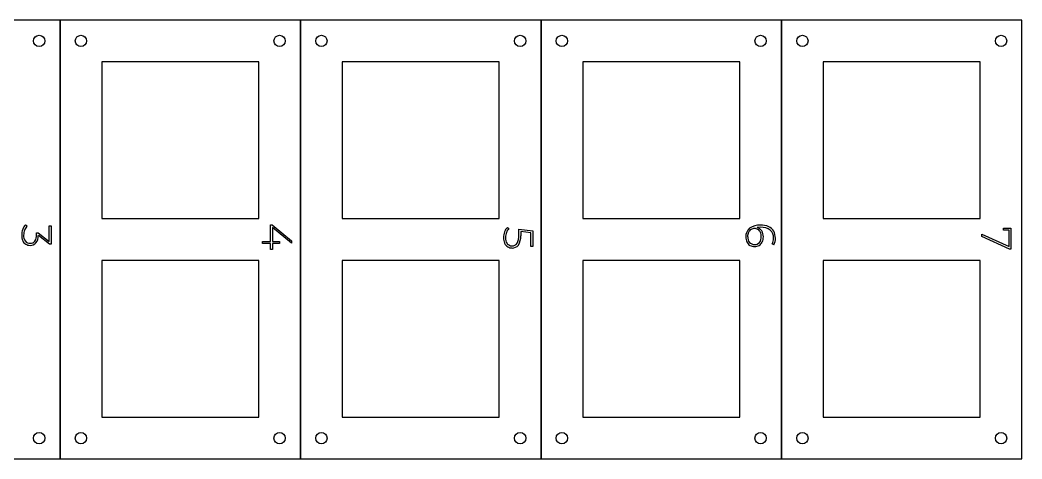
# Model space of a CAD drawing. Extents: x -5 to 331, y 578 to 652.
# Drawn here: x 163.2 to 331.3, y 578.4 to 652.1 of the extents above; entities that cross this region are included whole.
import ezdxf

# ---------------------------------------------------------------- set-up
doc = ezdxf.new("R2010")
doc.units = 0
for name, color, linetype in [('BORDER', 7, 'CONTINUOUS'), ('GRID_LED', 3, 'CONTINUOUS'), ('SCREWS-HOLE_BORDER', 3, 'CONTINUOUS'), ('TEXT', 6, 'CONTINUOUS')]:
    doc.layers.add(name, color=color, linetype=linetype)

msp = doc.modelspace()

# ---------------------------------------------------------------- linework, layer by layer
at = {"layer": 'BORDER'}
for p, q in [((169.95, 652.05), (129.62, 652.05)), ((169.95, 578.39), (169.95, 652.05)), ((169.95, 652.05), (169.95, 578.39)), ((210.28, 652.05), (169.95, 652.05)), ((210.28, 578.39), (210.28, 652.05)), ((210.28, 652.05), (210.28, 578.39)), ((250.61, 652.05), (210.28, 652.05)), ((250.61, 578.39), (250.61, 652.05)), ((250.61, 652.05), (250.61, 578.39)), ((290.94, 652.05), (250.61, 652.05)), ((290.94, 578.39), (290.94, 652.05)), ((290.94, 652.05), (290.94, 578.39)), ((331.27, 652.05), (290.94, 652.05)), ((331.27, 578.39), (331.27, 652.05)), ((129.62, 578.39), (169.95, 578.39)), ((169.95, 578.39), (210.28, 578.39)), ((210.28, 578.39), (250.61, 578.39)), ((250.61, 578.39), (290.94, 578.39)), ((290.94, 578.39), (331.27, 578.39))]:
    msp.add_line(p, q, dxfattribs=at)
at = {"layer": 'GRID_LED'}
for p, q in [((176.95, 645.05), (176.95, 618.72)), ((203.28, 645.05), (176.95, 645.05)), ((203.28, 618.72), (203.28, 645.05)), ((243.61, 645.05), (217.28, 645.05)), ((217.28, 645.05), (217.28, 618.72)), ((243.61, 618.72), (243.61, 645.05)), ((283.94, 645.05), (257.61, 645.05)), ((257.61, 645.05), (257.61, 618.72)), ((283.94, 618.72), (283.94, 645.05)), ((297.94, 645.05), (297.94, 618.72)), ((324.27, 645.05), (297.94, 645.05)), ((324.27, 618.72), (324.27, 645.05)), ((176.95, 618.72), (203.28, 618.72)), ((217.28, 618.72), (243.61, 618.72)), ((257.61, 618.72), (283.94, 618.72)), ((297.94, 618.72), (324.27, 618.72)), ((176.95, 611.72), (176.95, 585.39)), ((203.28, 611.72), (176.95, 611.72)), ((203.28, 585.39), (203.28, 611.72)), ((243.61, 611.72), (217.28, 611.72)), ((217.28, 611.72), (217.28, 585.39)), ((243.61, 585.39), (243.61, 611.72)), ((283.94, 611.72), (257.61, 611.72)), ((257.61, 611.72), (257.61, 585.39)), ((283.94, 585.39), (283.94, 611.72)), ((297.94, 611.72), (297.94, 585.39)), ((324.27, 611.72), (297.94, 611.72)), ((324.27, 585.39), (324.27, 611.72)), ((176.95, 585.39), (203.28, 585.39)), ((217.28, 585.39), (243.61, 585.39)), ((257.61, 585.39), (283.94, 585.39)), ((297.94, 585.39), (324.27, 585.39))]:
    msp.add_line(p, q, dxfattribs=at)
at = {"layer": 'SCREWS-HOLE_BORDER'}
for centre in [(166.45, 648.55), (173.45, 648.55), (206.78, 648.55), (213.78, 648.55), (247.11, 648.55), (254.11, 648.55), (287.44, 648.55), (294.44, 648.55), (327.77, 648.55), (166.45, 581.89), (173.45, 581.89), (206.78, 581.89), (213.78, 581.89), (247.11, 581.89), (254.11, 581.89), (287.44, 581.89), (294.44, 581.89), (327.77, 581.89)]:
    msp.add_circle(centre, 0.95, dxfattribs=at)
at = {"layer": 'TEXT'}
for p, q in [((164.17, 617.67), (164.44, 617.49)), ((168.11, 614.9), (168.11, 617.49)), ((168.11, 617.49), (168.44, 617.49)), ((168.44, 617.49), (168.44, 614.42)), ((205.26, 614.9), (205.26, 617.7)), ((205.26, 617.7), (205.5, 617.7)), ((205.5, 617.7), (208.78, 615.02)), ((208.78, 614.63), (205.56, 617.25)), ((205.56, 617.25), (205.56, 614.9)), ((244.97, 617.23), (245.24, 617.05)), ((246.87, 615.94), (246.87, 616.93)), ((246.87, 616.93), (249.24, 616.66)), ((287.47, 617.27), (286.87, 617.21)), ((328.17, 616.78), (328.17, 617.14)), ((328.17, 617.14), (329.43, 617.14)), ((329.1, 616.78), (328.17, 616.78)), ((329.1, 614.04), (329.1, 616.78)), ((329.43, 617.14), (329.43, 613.62)), ((166, 616.04), (166, 616.34)), ((166, 616.34), (166.28, 616.34)), ((166.28, 616.34), (168.11, 614.9)), ((168.2, 614.42), (166.31, 615.89)), ((208.78, 615.02), (208.78, 614.63)), ((248.91, 616.36), (247.2, 616.54)), ((247.2, 616.54), (247.2, 615.85)), ((248.91, 614.07), (248.91, 616.36)), ((249.24, 616.66), (249.24, 614.07)), ((324.55, 615.73), (324.55, 616.12)), ((324.55, 616.12), (329.1, 614.04)), ((329.19, 613.62), (324.55, 615.73)), ((168.44, 614.42), (168.2, 614.42)), ((203.9, 614.54), (203.9, 614.9)), ((203.9, 614.9), (205.26, 614.9)), ((205.26, 614.54), (203.9, 614.54)), ((205.26, 613.52), (205.26, 614.54)), ((205.56, 613.52), (205.26, 613.52)), ((205.56, 614.9), (206.76, 614.9)), ((206.76, 614.54), (205.56, 614.54)), ((205.56, 614.54), (205.56, 613.52)), ((206.76, 614.9), (206.76, 614.54)), ((249.24, 614.07), (248.91, 614.07)), ((289.67, 614.32), (289.37, 614.47)), ((329.43, 613.62), (329.19, 613.62))]:
    msp.add_line(p, q, dxfattribs=at)
for centre, radius, start, end in [((166.18, 616.06), 2.65, 160.4521, 182.3166), ((165.28, 616.4), 1.68, 131.3697, 161.2502), ((166.04, 615.98), 2.2, 156.6048, 180.7753), ((165.57, 616.27), 1.66, 133.0898, 159.53), ((246.08, 615.97), 1.68, 131.3697, 161.2502), ((246.37, 615.84), 1.66, 133.0898, 159.53), ((286.75, 615.75), 1.79, 130.1294, 183.4734), ((286.42, 615.98), 1.1, 121.8253, 155.8028), ((287.24, 614.77), 2.87, 86.7065, 124.9319), ((286.36, 616.1), 0.963, 86.8554, 122.6317), ((286.42, 615.91), 1.15, 60.3933, 90.1196), ((286.55, 615.98), 1.27, 32.7627, 75.7296), ((286.41, 615.98), 1.1, 24.1972, 58.1747), ((287.49, 614.39), 3.25, 66.3782, 91.4814), ((287.58, 614.75), 2.52, 53.8835, 92.5198), ((286, 615.69), 1.9, 359.4879, 31.0223), ((287.75, 615.34), 2.28, 33.8532, 62.6262), ((287.86, 615.52), 1.75, 357.1142, 46.4886), ((165.79, 615.84), 2.25, 177.0548, 201.2699), ((164.79, 615.49), 1.2, 203.1641, 240.4762), ((165.29, 615.85), 1.45, 175.9267, 217.7901), ((164.21, 615.91), 1.8, 327.8515, 4.076), ((164.42, 615.81), 1.89, 322.3831, 2.4321), ((246.98, 615.62), 2.65, 160.4521, 182.3166), ((246.12, 615.38), 1.79, 175.5413, 206.3668), ((246.29, 615.48), 1.66, 177.6023, 215.1768), ((246.8, 615.55), 2.16, 156.3978, 180.2234), ((244.48, 615.71), 2.4, 331.9549, 5.4252), ((244.54, 615.64), 2.67, 329.4794, 4.5313), ((286.75, 615.55), 1.78, 177.0877, 203.8953), ((286.73, 615.77), 1.47, 153.5136, 183.8665), ((286.61, 615.59), 1.34, 176.4294, 219.328), ((286.14, 615.62), 1.42, 321.8532, 3.4388), ((286.14, 615.79), 1.42, 356.6798, 26.8568), ((285.93, 615.63), 1.97, 335.1988, 1.4225), ((287.78, 615.38), 1.82, 330.1595, 1.768), ((287.49, 615.49), 2.42, 358.5541, 27.4352), ((287.81, 615.31), 2.11, 332.1054, 3.4937), ((164.87, 615.53), 0.932, 217.6549, 272.7948), ((164.88, 615.44), 1.2, 235.4656, 272.014), ((164.97, 615.59), 0.99, 267.2566, 320.6684), ((164.97, 615.51), 1.27, 267.8737, 318.1038), ((245.51, 614.96), 1.07, 200.7532, 242.8871), ((245.72, 615.19), 1.03, 220.4775, 271.5975), ((245.71, 615), 1.2, 235.4656, 272.014), ((245.79, 615.14), 0.977, 267.6967, 325.4334), ((245.79, 615.16), 1.37, 268.2179, 319.7071), ((286.32, 615.37), 1.32, 204.0895, 239.8849), ((286.38, 615.47), 1.09, 222.0016, 271.6012), ((286.45, 615.58), 1.56, 239.8901, 268.8254), ((286.46, 615.43), 1.05, 267.3146, 319.0826), ((286.38, 615.7), 1.68, 271.1409, 298.9961), ((286.48, 615.38), 1.36, 301.7522, 334.6075)]:
    msp.add_arc(centre, radius, start, end, dxfattribs=at)

doc.saveas('drawing.dxf')
